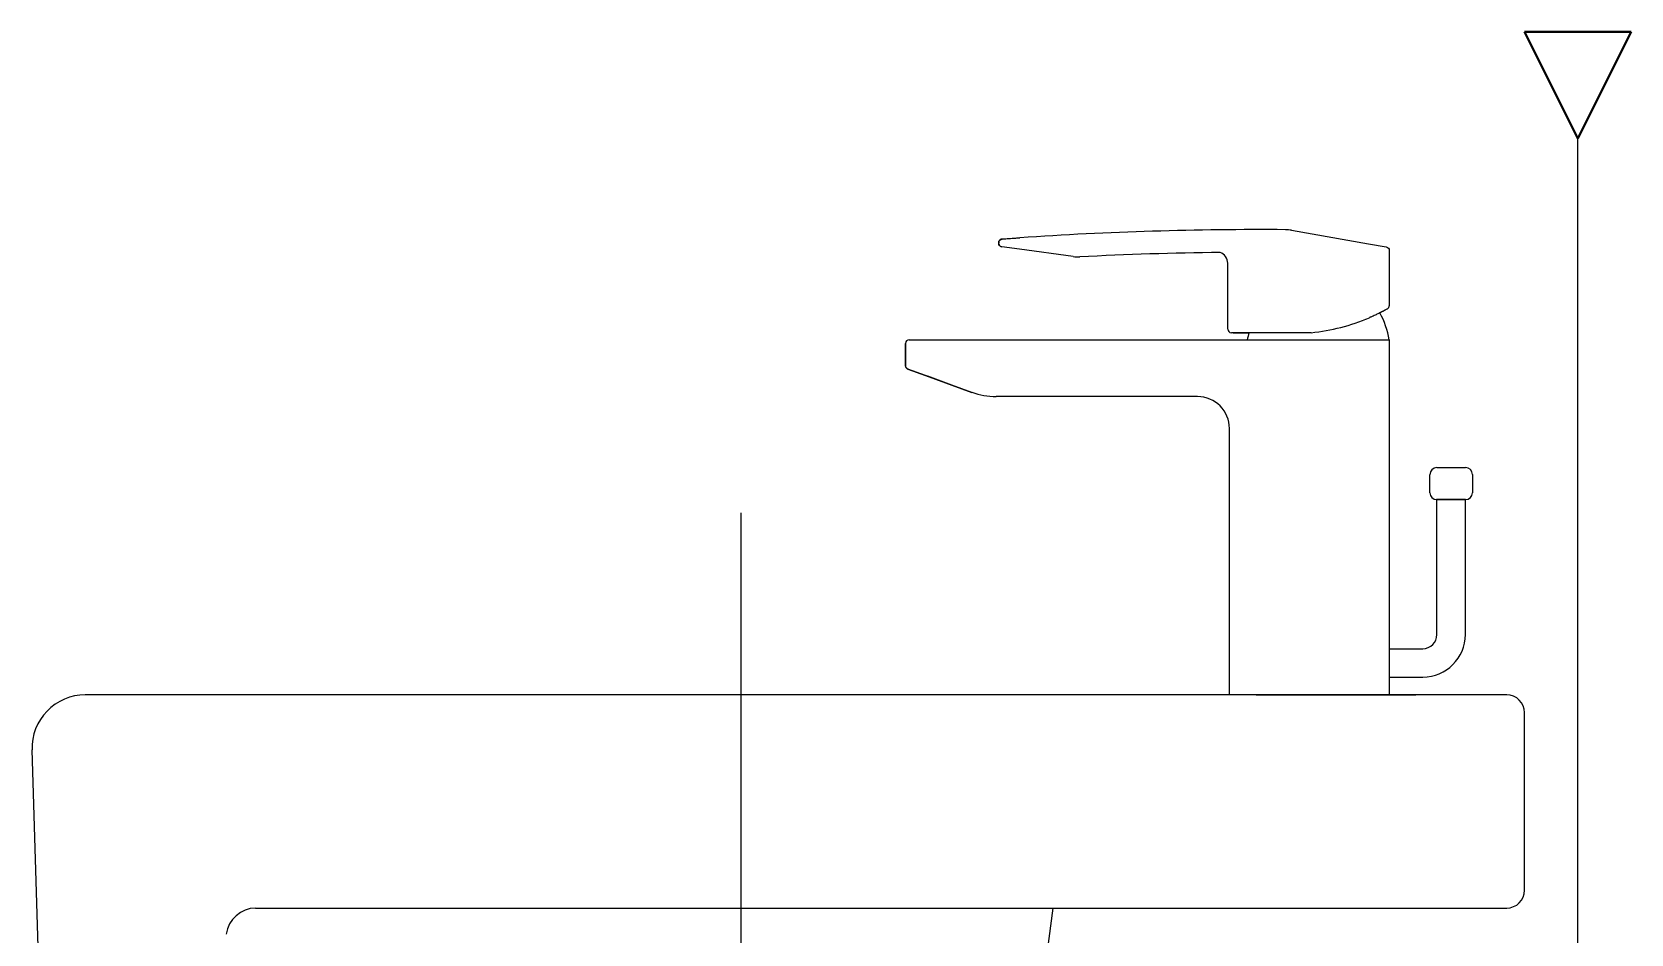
# Model space of a CAD drawing. Header units: millimetres. Extents: x 828 to 3253, y 585 to 4015.
# Drawn here: x 2374.9 to 2825.3, y 2048.4 to 2302.5 of the extents above; entities that cross this region are included whole.
import ezdxf
from ezdxf.lldxf.tags import DXFTag

# ---------------------------------------------------------------- set-up
doc = ezdxf.new("R2010")
doc.units = ezdxf.units.MM
doc.header["$LTSCALE"] = 0.2
for name, color, linetype in [('001', 7, 'Continuous'), ('002', 7, 'Continuous'), ('BU', 7, 'Continuous'), ('CENTER', 2, 'CENTER'), ('POINT', 7, 'Continuous')]:
    doc.layers.add(name, color=color, linetype=linetype)
doc.layers.add('LINE', color=7, linetype='Continuous', lineweight=25)
doc.layers.add('외형선', color=4, linetype='Continuous', lineweight=40)
tags = doc.linetypes.add('CENTER', pattern=[50.8, 31.75, -6.35, 6.35, -6.35]).pattern_tags.tags
tags[10:11] = [DXFTag(74, 4), DXFTag(75, 0), DXFTag(340, '0'), DXFTag(46, 1.0), DXFTag(50, 0.0), DXFTag(44, 0.0), DXFTag(45, 0.0)]
tags[8:9] = [DXFTag(74, 4), DXFTag(75, 0), DXFTag(340, '0'), DXFTag(46, 1.0), DXFTag(50, 0.0), DXFTag(44, 0.0), DXFTag(45, 0.0)]
tags[6:7] = [DXFTag(74, 4), DXFTag(75, 0), DXFTag(340, '0'), DXFTag(46, 1.0), DXFTag(50, 0.0), DXFTag(44, 0.0), DXFTag(45, 0.0)]
tags[4:5] = [DXFTag(74, 4), DXFTag(75, 0), DXFTag(340, '0'), DXFTag(46, 1.0), DXFTag(50, 0.0), DXFTag(44, 0.0), DXFTag(45, 0.0)]

msp = doc.modelspace()

# ---------------------------------------------------------------- linework, layer by layer
at = {"layer": '001', "color": 0, "linetype": 'Continuous'}
for p, q in [((2790.31, 2115.79), (2389.94, 2115.79)), ((2374.94, 2100.35), (2378.03, 1994.77)), ((2437.91, 2055.75), (2767.72, 2055.75))]:
    msp.add_line(p, q, dxfattribs=at)
msp.add_arc((2438.16, 2047.11), 8.65, 91.6599, 171.17, dxfattribs=at)
at = {"layer": '001', "color": 0}
msp.add_open_spline([(2810.31, 1355.79), (2810.31, 1870.59), (2810.31, 2272.48)], degree=2, dxfattribs=at)
at = {"layer": '002', "color": 0}
msp.add_line((2767.72, 2055.75), (2790.31, 2055.75), dxfattribs=at)
at = {"layer": 'BU', "color": 0, "linetype": 'Continuous'}
for p, q in [((2647.22, 2242.97, 9.25), (2647.22, 2243.17, 9.25)), ((2647.22, 2243.17, 9.25), (2647.22, 2242.97, 9.25)), ((2729.69, 2246.64, 9.25), (2751.39, 2242.81, 9.25)), ((2653.09, 2241.29, 9.25), (2648.09, 2241.98, 9.25)), ((2668.19, 2239.23, 9.25), (2653.09, 2241.29, 9.25)), ((2751.39, 2242.81, 9.25), (2756.39, 2241.93, 9.25)), ((2757.22, 2240.95, 9.25), (2757.22, 2240.82, 9.25)), ((2757.22, 2240.82, 9.25), (2757.22, 2239.79, 9.25)), ((2757.22, 2239.79, 9.25), (2757.22, 2225.37, 9.25)), ((2711.75, 2218.79, 9.25), (2711.75, 2237.38, 9.25)), ((2726.2, 2217.79, 9.25), (2712.75, 2217.79, 9.25)), ((2713.25, 2217.79, 9.25), (2717.67, 2217.79, 9.25)), ((2728.21, 2217.79, 9.25), (2726.2, 2217.79, 9.25)), ((2735.22, 2217.79, 9.25), (2728.21, 2217.79, 9.25)), ((2620.98, 2214.79, 9.25), (2620.98, 2208.49, 9.25)), ((2620.98, 2208.49, 9.25), (2620.98, 2214.79, 9.25)), ((2621.98, 2215.79, 9.25), (2626.98, 2215.79, 9.25)), ((2626.98, 2215.79, 9.25), (2751.22, 2215.79, 9.25)), ((2751.22, 2215.79, 9.25), (2756.22, 2215.79, 9.25)), ((2756.22, 2215.79, 9.25), (2757.22, 2215.79, 9.25)), ((2757.22, 2215.79, 9.25), (2757.22, 2214.79, 9.25)), ((2757.22, 2214.79, 9.25), (2757.22, 2115.79, 9.25)), ((2621.64, 2207.55, 9.25), (2626.64, 2205.73, 9.25)), ((2626.64, 2205.73, 9.25), (2621.64, 2207.55, 9.25)), ((2626.64, 2205.73, 9.25), (2639.64, 2200.99, 9.25)), ((2639.64, 2200.99, 9.25), (2626.64, 2205.73, 9.25)), ((2634.79, 2202.76, 9.25), (2627.28, 2205.5, 9.25)), ((2627.28, 2205.5, 9.25), (2634.79, 2202.76, 9.25)), ((2703.22, 2199.79, 9.25), (2646.49, 2199.79, 9.25)), ((2712.22, 2115.79, 9.25), (2712.22, 2190.79, 9.25)), ((2768.65, 2172.71, 9.25), (2768.65, 2177.79, 9.25)), ((2770.65, 2179.79, 9.25), (2778.73, 2179.79, 9.25)), ((2780.65, 2177.86, 9.25), (2780.65, 2172.71, 9.25)), ((2774.65, 2170.79, 9.25), (2770.57, 2170.79, 9.25)), ((2770.65, 2132.79, 9.25), (2770.65, 2170.79, 9.25)), ((2770.65, 2170.79, 9.25), (2778.65, 2170.79, 9.25)), ((2777, 2170.79, 9.25), (2772.3, 2170.79, 9.25)), ((2778.73, 2170.79, 9.25), (2774.65, 2170.79, 9.25)), ((2778.65, 2170.79, 9.25), (2774.65, 2170.79, 9.25)), ((2778.65, 2132.79, 9.25), (2778.65, 2170.79, 9.25)), ((2757.22, 2152.79, 9.25), (2757.22, 2147.79, 9.25)), ((2757.22, 2147.79, 9.25), (2757.22, 2125.79, 9.25)), ((2757.22, 2128.79, 9.25), (2766.65, 2128.79, 9.25)), ((2757.22, 2125.79, 9.25), (2757.22, 2120.79, 9.25)), ((2757.22, 2120.79, 9.25), (2766.65, 2120.79, 9.25)), ((2749.72, 2115.79), (2704.72, 2115.79)), ((2742.14, 2115.79), (2739.14, 2115.79)), ((2739.14, 2115.79), (2745.14, 2115.79))]:
    msp.add_line(p, q, dxfattribs=at)
for centre, radius, start, end in [((2720.93, 1246.82, 9.25), 1000, 89.59357, 93.8863), ((2727.95, 2236.79, 9.25), 10, 80, 89.5936), ((2648.22, 2242.97, 9.25), 1, 202.1993, 262.1993), ((2648.22, 2242.97, 9.25), 1, 202.1993, 262.1993), ((2648.22, 2242.97, 9.25), 1, 202.1993, 262.1993), ((2648.22, 2242.97, 9.25), 1, 202.1993, 262.1993), ((2669.54, 2249.13, 9.25), 10, 262.1993, 272.9349), ((2720.93, 1246.82, 9.25), 993.63, 90.65382, 92.93486), ((2708.41, 2237.26, 9.25), 3.34, 2.007, 69.3544), ((2729.66, 2273.35, 9.25), 55.84, 275.72, 293.156), ((2730.05, 2210.72, 9.25), 27.63, 10.5643, 27.3016), ((2712.75, 2218.79, 9.25), 1, 180, 270), ((2744.39, 2210.72, 9.25), 27.63, 165.1842, 169.4357), ((2621.98, 2214.79, 9.25), 1, 90, 180), ((2621.98, 2214.79, 9.25), 1, 90, 180), ((2646.49, 2219.79, 9.25), 20, 250, 270), ((2646.49, 2219.79, 9.25), 20, 250, 270), ((2703.22, 2190.79, 9.25), 9, 0, 90), ((2770.65, 2177.79, 9.25), 2, 90, 180), ((2778.73, 2177.86, 9.25), 1.92, 0, 90), ((2770.57, 2172.71, 9.25), 1.92, 180, 270), ((2778.73, 2172.71, 9.25), 1.92, 270, 0), ((2766.65, 2132.79, 9.25), 12, 270, 0), ((2766.65, 2132.79, 9.25), 4, 270, 0)]:
    msp.add_arc(centre, radius, start, end, dxfattribs=at)
for points, degree in [([(2647.22, 2243.17, 9.25), (2647.22, 2243.67, 9.25), (2647.65, 2244.13, 9.25), (2648.15, 2244.17, 9.25)], 3), ([(2648.09, 2241.98, 9.25), (2647.61, 2242.04, 9.25), (2647.22, 2242.49, 9.25), (2647.22, 2242.97, 9.25)], 3), ([(2647.87, 2244.11, 9.25), (2647.91, 2244.12, 9.25), (2647.95, 2244.13, 9.25), (2647.99, 2244.14, 9.25)], 3), ([(2751.39, 2242.8, 9.25), (2751.39, 2242.81, 9.25), (2751.4, 2242.82, 9.25), (2751.39, 2242.81, 9.25)], 3), ([(2756.39, 2241.93, 9.25), (2756.85, 2241.85, 9.25), (2757.22, 2241.41, 9.25), (2757.22, 2240.95, 9.25)], 3), ([(2752.1, 2222.22, 9.25), (2751.86, 2222.11, 9.25), (2751.61, 2222.03, 9.25)], 2), ([(2751.61, 2222.03, 9.25), (2751.61, 2222.02, 9.25), (2751.61, 2222.01, 9.25), (2751.61, 2222.01, 9.25)], 3), ([(2621.64, 2207.55, 9.25), (2621.25, 2207.69, 9.25), (2620.98, 2208.08, 9.25), (2620.98, 2208.49, 9.25)], 3)]:
    msp.add_open_spline(points, degree=degree, dxfattribs=at)
for points, knots in [([(2648.15, 2244.17, 9.25), (2648.01, 2244.16, 9.25), (2647.8, 2244.09, 9.25), (2647.56, 2243.93, 9.25), (2647.39, 2243.75, 9.25), (2647.26, 2243.49, 9.25), (2647.22, 2243.28, 9.25), (2647.22, 2243.17, 9.25)], [0, 0, 0, 0, 0.285714, 0.428571, 0.571429, 0.785714, 1, 1, 1, 1]), ([(2648.15, 2244.17, 9.25), (2648.15, 2244.17, 9.25), (2648.23, 2244.17, 9.25), (2648.55, 2244.2, 9.25), (2648.91, 2244.22, 9.25), (2649.35, 2244.25, 9.25), (2650.01, 2244.3, 9.25), (2650.97, 2244.37, 9.25), (2652.03, 2244.44, 9.25), (2652.78, 2244.49, 9.25), (2653.15, 2244.52, 9.25)], [0, 0, 0, 0, 0.142857, 0.285715, 0.357143, 0.428572, 0.571429, 0.714286, 0.857144, 1, 1, 1, 1]), ([(2757.09, 2225.31, 9.25), (2757.09, 2225.22, 9.25), (2757.07, 2225.05, 9.25), (2756.98, 2224.8, 9.25), (2756.81, 2224.59, 9.25), (2756.67, 2224.48, 9.25), (2756.6, 2224.44, 9.25)], [0, 0, 0, 0, 0.250237, 0.500472, 0.750707, 1, 1, 1, 1]), ([(2757.09, 2225.31, 9.25), (2757.1, 2225.32, 9.25), (2757.18, 2225.36, 9.25), (2757.23, 2225.37, 9.25), (2757.22, 2225.37, 9.25)], [0, 0, 0, 0, 0.15708, 1, 1, 1, 1]), ([(2756.6, 2224.44, 9.25), (2756.59, 2224.43, 9.25), (2756.49, 2224.38, 9.25), (2756.26, 2224.25, 9.25), (2755.87, 2224.04, 9.25), (2755.52, 2223.86, 9.25), (2755.17, 2223.68, 9.25), (2754.74, 2223.46, 9.25), (2754.28, 2223.23, 9.25), (2753.59, 2222.9, 9.25), (2752.98, 2222.61, 9.25), (2752.4, 2222.35, 9.25), (2752.17, 2222.25, 9.25), (2752.03, 2222.19, 9.25)], [0, 0, 0, 0, 0.022359, 0.196356, 0.283355, 0.370353, 0.457352, 0.522601, 0.631349, 0.718348, 0.892345, 0.935844, 1, 1, 1, 1]), ([(2756.2, 2224.22, 9.25), (2756.19, 2224.22, 9.25), (2756.18, 2224.21, 9.25), (2756.13, 2224.18, 9.25), (2756.09, 2224.16, 9.25), (2756.01, 2224.12, 9.25), (2755.99, 2224.11, 9.25), (2755.91, 2224.06, 9.25), (2755.85, 2224.03, 9.25), (2755.77, 2223.99, 9.25), (2755.75, 2223.98, 9.25), (2755.68, 2223.94, 9.25), (2755.63, 2223.92, 9.25), (2755.56, 2223.88, 9.25), (2755.53, 2223.87, 9.25), (2755.43, 2223.81, 9.25), (2755.34, 2223.77, 9.25), (2755.19, 2223.69, 9.25), (2755.13, 2223.66, 9.25), (2754.96, 2223.57, 9.25), (2754.86, 2223.52, 9.25), (2754.71, 2223.45, 9.25), (2754.67, 2223.43, 9.25), (2754.62, 2223.4, 9.25), (2754.61, 2223.4, 9.25), (2754.6, 2223.39, 9.25)], [0, 0, 0, 0, 0.147203, 0.147203, 0.295653, 0.295653, 0.37051, 0.37051, 0.483564, 0.483564, 0.521467, 0.521467, 0.597561, 0.597561, 0.635788, 0.635788, 0.751471, 0.751471, 0.829397, 0.829397, 0.947331, 0.947331, 0.986892, 0.986892, 1, 1, 1, 1]), ([(2620.98, 2208.49, 9.25), (2620.98, 2208.4, 9.25), (2621, 2208.23, 9.25), (2621.09, 2208.01, 9.25), (2621.21, 2207.84, 9.25), (2621.37, 2207.68, 9.25), (2621.53, 2207.59, 9.25), (2621.64, 2207.55, 9.25)], [0, 0, 0, 0, 0.214286, 0.428571, 0.571429, 0.714286, 1, 1, 1, 1])]:
    msp.add_open_spline(points, degree=3, knots=knots, dxfattribs=at)
at = {"layer": 'CENTER', "color": 3, "ltscale": 2}
msp.add_line((2574.72, 1794.43, 9.25), (2574.72, 2167.04, 9.25), dxfattribs=at)
at = {"layer": 'LINE'}
for p, q in [((2719.72, 2115.79, 18.51), (2764.72, 2115.79, 18.51)), ((2795.31, 2060.75), (2795.31, 2110.79))]:
    msp.add_line(p, q, dxfattribs=at)
for centre, radius, start, end in [((2389.94, 2100.79), 15, 90, 181.6738), ((2790.31, 2110.79), 5, 0, 90), ((2790.31, 2060.75), 5, 270, 0)]:
    msp.add_arc(centre, radius, start, end, dxfattribs=at)
at = {"layer": 'POINT', "color": 0}
msp.add_line((2662.47, 2055.75), (2657.31, 2016.78), dxfattribs=at)
at = {"layer": '외형선', "linetype": 'Continuous'}
for p, q in [((2825.31, 2302.48), (2795.31, 2302.48)), ((2795.31, 2302.48), (2810.31, 2272.48)), ((2810.31, 2272.48), (2825.31, 2302.48))]:
    msp.add_line(p, q, dxfattribs=at)

doc.saveas('drawing.dxf')
